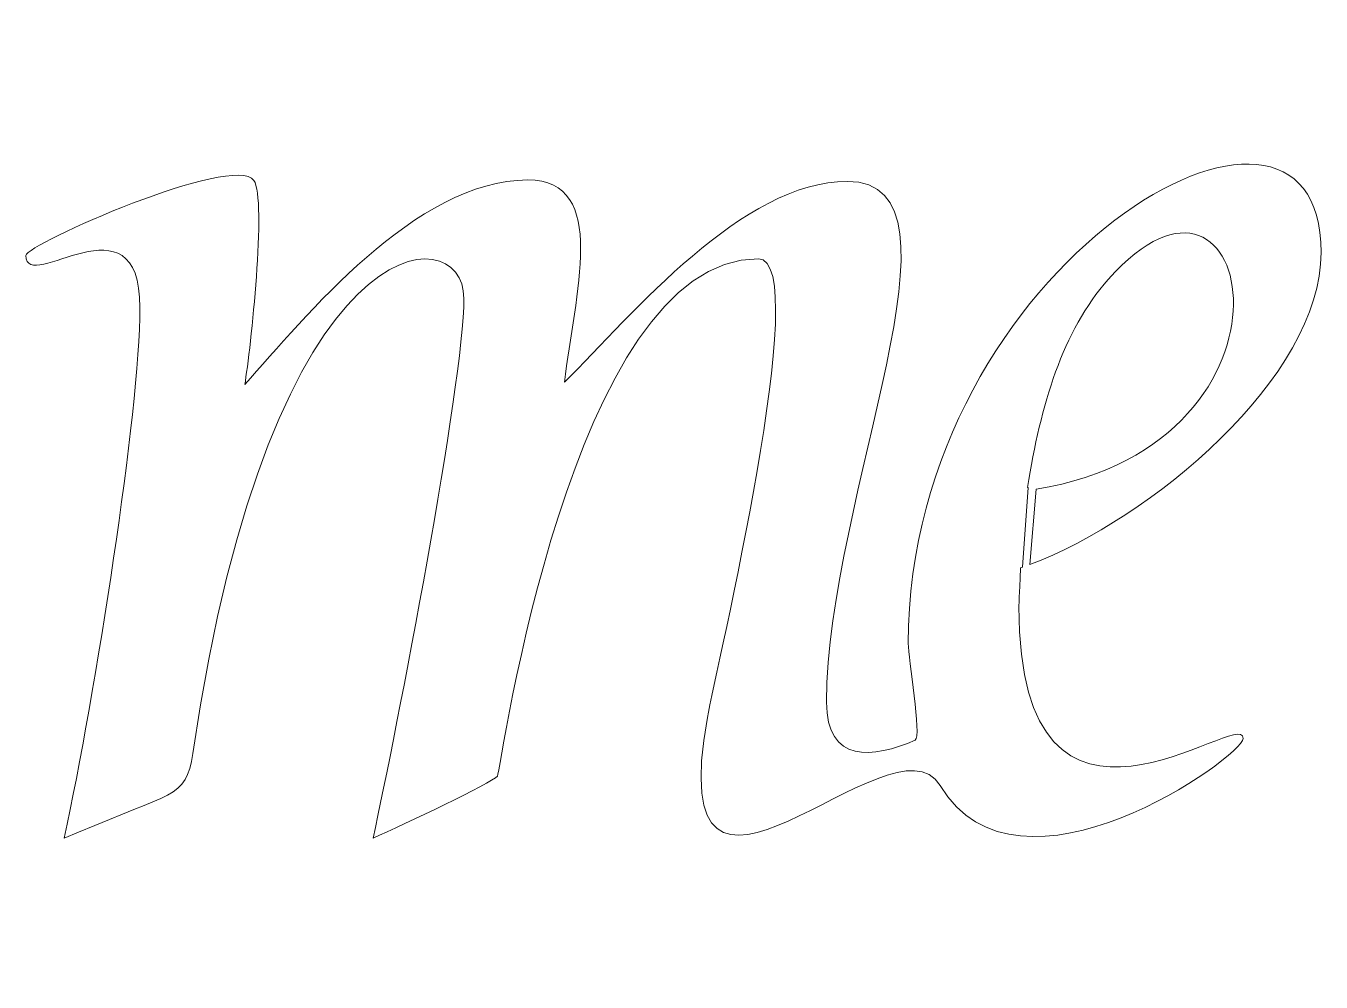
# Model space of a CAD drawing. Header units: millimetres. Extents: x -102 to 118, y -89 to 74.
import ezdxf

# ---------------------------------------------------------------- set-up
doc = ezdxf.new("R2010")
doc.units = ezdxf.units.MM
doc.header["$MEASUREMENT"] = 0
doc.layers.add('Plan 1', color=7, linetype='Continuous')

msp = doc.modelspace()

# ---------------------------------------------------------------- linework, layer by layer
at = {"layer": 'Plan 1', "color": 1, "lineweight": 9}
msp.add_open_spline([(-93.4863, -63.6121), (-93.4863, -63.6121), (-95.9294, -64.5893), (-95.9294, -64.5893), (-95.9294, -64.5893), (-90.6829, -40.1571), (-83.0297, 8.0307), (-83.0297, 25.8551), (-83.0297, 25.8551), (-83.0297, 45.8241), (-102.477, 27.8156), (-102.477, 34.7481), (-102.477, 34.7481), (-102.477, 36.5783), (-66.9237, 52.3291), (-63.5825, 47.5012), (-63.5825, 47.5012), (-61.3919, 44.3357), (-64.1257, 18.5768), (-65.1461, 12.7111), (-65.1461, 12.7111), (-54.9003, 24.1212), (-36.0022, 47.5989), (-16.8699, 47.5989), (-16.8699, 47.5989), (-2.8322, 47.5989), (-8.9404, 27.9028), (-10.6155, 13.102), (-10.6155, 13.102), (1.1348, 24.8529), (19.7818, 47.3546), (37.6606, 47.3546), (37.6606, 47.3546), (60.1588, 47.3546), (34.0936, -6.3926), (34.0936, -41.4285), (34.0936, -41.4285), (34.0936, -51.8892), (42.0153, -51.0796), (49.241, -47.8784), (49.241, -47.8784), (50.3452, -47.4409), (48.0481, -33.7128), (48.0481, -31.4445), (48.0481, -31.4445), (48.0481, 33.4681), (118.459, 73.8618), (118.459, 35.2528), (118.459, 35.2528), (118.459, 13.8454), (89.2429, -10.2668), (68.7658, -17.9751), (68.7658, -17.9751), (68.7658, -17.9751), (69.8542, -5.128), (69.8542, -5.128), (69.8542, -5.128), (118.2144, 2.718), (107.1326, 59.014), (82.1624, 30.6583), (82.1624, 30.6583), (74.2794, 21.7065), (70.6766, 9.3439), (68.3749, -4.8145), (68.3749, -4.8145), (68.3749, -4.8145), (68.4807, -4.8379), (68.4807, -4.8379), (68.4807, -4.8379), (68.4807, -4.8379), (67.5418, -18.4242), (67.5418, -18.4242), (67.5418, -18.4242), (67.4287, -18.4646), (67.3155, -18.5049), (67.2022, -18.5448), (67.2022, -18.5448), (67.0068, -23.7243), (66.9091, -24.3595), (66.9091, -25.1413), (66.9091, -25.1413), (66.9091, -73.3249), (105.1684, -41.9725), (105.1684, -47.618), (105.1684, -47.618), (105.1684, -50.6375), (66.85, -78.0042), (53.4719, -55.6315), (53.4719, -55.6315), (45.4068, -42.1441), (5.6645, -89.1483), (13.7668, -44.0182), (13.7668, -44.0182), (15.1662, -36.2236), (32.0952, 34.1617), (22.4644, 34.1617), (22.4644, 34.1617), (-9.6181, 34.1617), (-21.5495, -53.4516), (-22.0494, -54.035), (-22.0494, -54.035), (-23.068, -55.224), (-37.8658, -62.2401), (-43.2557, -64.5893), (-43.2557, -64.5893), (-39.3222, -46.6695), (-27.7663, 12.7443), (-27.7663, 27.4187), (-27.7663, 27.4187), (-27.7663, 41.4627), (-60.6673, 41.066), (-73.9902, -50.1749), (-73.9902, -50.1749), (-75.1324, -57.9978), (-77.9647, -56.815), (-93.4863, -63.6121)], degree=3, knots=[0, 0, 0, 0, 0.03333333, 0.03333333, 0.03333333, 0.03333333, 0.06666667, 0.06666667, 0.06666667, 0.06666667, 0.1, 0.1, 0.1, 0.1, 0.13333333, 0.13333333, 0.13333333, 0.13333333, 0.16666667, 0.16666667, 0.16666667, 0.16666667, 0.2, 0.2, 0.2, 0.2, 0.23333333, 0.23333333, 0.23333333, 0.23333333, 0.26666667, 0.26666667, 0.26666667, 0.26666667, 0.3, 0.3, 0.3, 0.3, 0.33333333, 0.33333333, 0.33333333, 0.33333333, 0.36666667, 0.36666667, 0.36666667, 0.36666667, 0.4, 0.4, 0.4, 0.4, 0.43333333, 0.43333333, 0.43333333, 0.43333333, 0.46666667, 0.46666667, 0.46666667, 0.46666667, 0.5, 0.5, 0.5, 0.5, 0.53333333, 0.53333333, 0.53333333, 0.53333333, 0.56666667, 0.56666667, 0.56666667, 0.56666667, 0.6, 0.6, 0.6, 0.6, 0.63333333, 0.63333333, 0.63333333, 0.63333333, 0.66666667, 0.66666667, 0.66666667, 0.66666667, 0.7, 0.7, 0.7, 0.7, 0.73333333, 0.73333333, 0.73333333, 0.73333333, 0.76666667, 0.76666667, 0.76666667, 0.76666667, 0.8, 0.8, 0.8, 0.8, 0.83333333, 0.83333333, 0.83333333, 0.83333333, 0.86666667, 0.86666667, 0.86666667, 0.86666667, 0.9, 0.9, 0.9, 0.9, 0.93333333, 0.93333333, 0.93333333, 0.93333333, 1, 1, 1, 1], dxfattribs=at)

doc.saveas('drawing.dxf')
